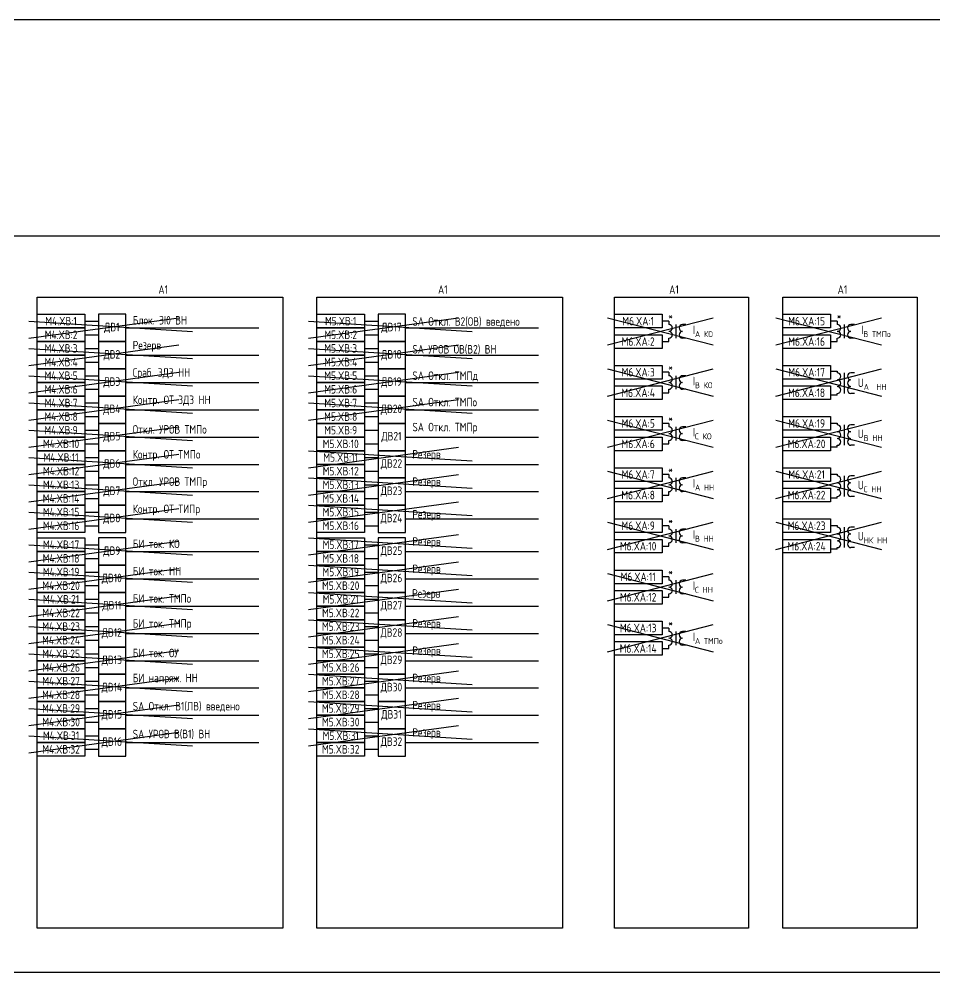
# Model space of a CAD drawing. Header units: millimetres. Extents: x -921 to 3406, y -90 to 586.
# Drawn here: x -390.2 to -121.8, y 301.8 to 586 of the extents above; entities that cross this region are included whole.
import ezdxf

# ---------------------------------------------------------------- set-up
doc = ezdxf.new("R2010")
doc.units = ezdxf.units.MM
doc.styles.add('Gost_type_A', font='GOST_A.TTF')

msp = doc.modelspace()

# ---------------------------------------------------------------- linework, layer by layer
at = {"color": 6}
for p, q in [((-387.44, 492.51), (-343.44, 498.51)), ((-387.44, 497.51), (-339.44, 494.51)), ((-305.44, 492.51), (-261.44, 498.51)), ((-305.44, 497.51), (-257.44, 494.51)), ((-217.74, 498.51), (-186.74, 490.51)), ((-217.74, 490.51), (-186.74, 498.51)), ((-168.35, 498.51), (-137.35, 490.51)), ((-168.35, 490.51), (-137.35, 498.51)), ((-387.44, 484.51), (-343.44, 490.51)), ((-387.44, 489.51), (-339.44, 486.51)), ((-305.44, 484.51), (-261.44, 490.51)), ((-305.44, 489.51), (-257.44, 486.51)), ((-217.74, 483.51), (-186.74, 475.51)), ((-217.74, 475.51), (-186.74, 483.51)), ((-168.35, 483.51), (-137.35, 475.51)), ((-168.35, 475.51), (-137.35, 483.51)), ((-387.44, 476.51), (-343.44, 482.51)), ((-387.44, 481.51), (-339.44, 478.51)), ((-305.44, 476.51), (-261.44, 482.51)), ((-305.44, 481.51), (-257.44, 478.51)), ((-387.44, 468.51), (-343.44, 474.51)), ((-387.44, 473.51), (-339.44, 470.51)), ((-305.44, 468.51), (-261.44, 474.51)), ((-305.44, 473.51), (-257.44, 470.51)), ((-387.44, 460.51), (-343.44, 466.51)), ((-217.74, 468.51), (-186.74, 460.51)), ((-217.74, 460.51), (-186.74, 468.51)), ((-168.35, 468.51), (-137.35, 460.51)), ((-168.35, 460.51), (-137.35, 468.51)), ((-387.44, 465.51), (-339.44, 462.51)), ((-387.44, 452.51), (-343.44, 458.51)), ((-387.44, 457.51), (-339.44, 454.51)), ((-217.74, 453.51), (-186.74, 445.51)), ((-217.74, 445.51), (-186.74, 453.51)), ((-168.35, 453.51), (-137.35, 445.51)), ((-168.35, 445.51), (-137.35, 453.51)), ((-387.44, 444.51), (-343.44, 450.51)), ((-387.44, 449.51), (-339.44, 446.51)), ((-387.44, 436.51), (-343.44, 442.51)), ((-387.44, 441.51), (-339.44, 438.51)), ((-217.74, 438.51), (-186.74, 430.51)), ((-217.74, 430.51), (-186.74, 438.51)), ((-168.35, 438.51), (-137.35, 430.51)), ((-168.35, 430.51), (-137.35, 438.51)), ((-387.44, 426.93), (-343.44, 432.93)), ((-387.44, 431.93), (-339.44, 428.93)), ((-387.44, 418.93), (-343.44, 424.93)), ((-387.44, 423.93), (-339.44, 420.93)), ((-217.74, 423.51), (-186.74, 415.51)), ((-217.74, 415.51), (-186.74, 423.51)), ((-387.44, 410.93), (-343.44, 416.93)), ((-387.44, 415.93), (-339.44, 412.93)), ((-387.44, 402.93), (-343.44, 408.93)), ((-387.44, 407.93), (-339.44, 404.93)), ((-217.74, 408.51), (-186.74, 400.51)), ((-217.74, 400.51), (-186.74, 408.51)), ((-387.44, 394.93), (-343.44, 400.93)), ((-387.44, 399.93), (-339.44, 396.93)), ((-387.44, 386.93), (-343.44, 392.93)), ((-387.44, 391.93), (-339.44, 388.93)), ((-387.44, 378.93), (-343.44, 384.93)), ((-387.44, 383.93), (-339.44, 380.93)), ((-387.44, 370.93), (-343.44, 376.93)), ((-387.44, 375.93), (-339.44, 372.93))]:
    msp.add_line(p, q, dxfattribs=at)
for p, q in [((-370.97, 497.51), (-366.97, 497.51)), ((-288.97, 497.51), (-284.97, 497.51)), ((-199.74, 497.51), (-201.74, 497.51)), ((-150.35, 497.51), (-152.35, 497.51)), ((-358.97, 495.51), (-319.97, 495.51)), ((-276.97, 495.51), (-237.97, 495.51)), ((-370.97, 493.51), (-366.97, 493.51)), ((-288.97, 493.51), (-284.97, 493.51)), ((-370.97, 489.51), (-366.97, 489.51)), ((-288.97, 489.51), (-284.97, 489.51)), ((-201.74, 491.51), (-199.74, 491.51)), ((-152.35, 491.51), (-150.35, 491.51)), ((-358.97, 487.51), (-319.97, 487.51)), ((-276.97, 487.51), (-237.97, 487.51)), ((-370.97, 485.51), (-366.97, 485.51)), ((-288.97, 485.51), (-284.97, 485.51)), ((-370.97, 481.51), (-366.97, 481.51)), ((-288.97, 481.51), (-284.97, 481.51)), ((-199.74, 482.51), (-201.74, 482.51)), ((-358.97, 479.51), (-319.97, 479.51)), ((-276.97, 479.51), (-237.97, 479.51)), ((-370.97, 477.51), (-366.97, 477.51)), ((-288.97, 477.51), (-284.97, 477.51)), ((-201.74, 476.51), (-199.74, 476.51)), ((-370.97, 473.51), (-366.97, 473.51)), ((-288.97, 473.51), (-284.97, 473.51)), ((-370.97, 469.51), (-366.97, 469.51)), ((-358.97, 471.51), (-319.97, 471.51)), ((-288.97, 469.51), (-284.97, 469.51)), ((-276.97, 471.51), (-237.97, 471.51)), ((-199.74, 467.51), (-201.74, 467.51)), ((-370.97, 465.51), (-366.97, 465.51)), ((-358.97, 463.51), (-319.97, 463.51)), ((-288.97, 465.51), (-284.97, 465.51)), ((-276.97, 463.51), (-237.97, 463.51)), ((-370.97, 461.51), (-366.97, 461.51)), ((-288.97, 461.51), (-284.97, 461.51)), ((-201.74, 461.51), (-199.74, 461.51)), ((-370.97, 457.51), (-366.97, 457.51)), ((-358.97, 455.51), (-319.97, 455.51)), ((-288.97, 457.51), (-284.97, 457.51)), ((-276.97, 455.51), (-237.97, 455.51)), ((-370.97, 453.51), (-366.97, 453.51)), ((-288.97, 453.51), (-284.97, 453.51)), ((-199.74, 452.51), (-201.74, 452.51)), ((-370.97, 449.51), (-366.97, 449.51)), ((-288.97, 449.51), (-284.97, 449.51)), ((-358.97, 447.51), (-319.97, 447.51)), ((-276.97, 447.51), (-237.97, 447.51)), ((-201.74, 446.51), (-199.74, 446.51)), ((-370.97, 445.51), (-366.97, 445.51)), ((-288.97, 445.51), (-284.97, 445.51)), ((-370.97, 441.51), (-366.97, 441.51)), ((-288.97, 441.51), (-284.97, 441.51)), ((-358.97, 439.51), (-319.97, 439.51)), ((-276.97, 439.51), (-237.97, 439.51)), ((-370.97, 437.51), (-366.97, 437.51)), ((-288.97, 437.51), (-284.97, 437.51)), ((-199.74, 437.51), (-201.74, 437.51)), ((-370.97, 431.93), (-366.97, 431.93)), ((-358.97, 429.93), (-319.97, 429.93)), ((-288.97, 431.93), (-284.97, 431.93)), ((-276.97, 429.93), (-237.97, 429.93)), ((-201.74, 431.51), (-199.74, 431.51)), ((-370.97, 427.93), (-366.97, 427.93)), ((-288.97, 427.93), (-284.97, 427.93)), ((-370.97, 423.93), (-366.97, 423.93)), ((-288.97, 423.93), (-284.97, 423.93)), ((-358.97, 421.93), (-319.97, 421.93)), ((-276.97, 421.93), (-237.97, 421.93)), ((-199.74, 422.51), (-201.74, 422.51)), ((-370.97, 419.93), (-366.97, 419.93)), ((-288.97, 419.93), (-284.97, 419.93)), ((-370.97, 415.93), (-366.97, 415.93)), ((-288.97, 415.93), (-284.97, 415.93)), ((-201.74, 416.51), (-199.74, 416.51)), ((-358.97, 413.93), (-319.97, 413.93)), ((-276.97, 413.93), (-237.97, 413.93)), ((-370.97, 411.93), (-366.97, 411.93)), ((-288.97, 411.93), (-284.97, 411.93)), ((-370.97, 407.93), (-366.97, 407.93)), ((-288.97, 407.93), (-284.97, 407.93)), ((-199.74, 407.51), (-201.74, 407.51)), ((-370.97, 403.93), (-366.97, 403.93)), ((-358.97, 405.93), (-319.97, 405.93)), ((-288.97, 403.93), (-284.97, 403.93)), ((-276.97, 405.93), (-237.97, 405.93)), ((-201.74, 401.51), (-199.74, 401.51)), ((-370.97, 399.93), (-366.97, 399.93)), ((-288.97, 399.93), (-284.97, 399.93)), ((-370.97, 395.93), (-366.97, 395.93)), ((-358.97, 397.93), (-319.97, 397.93)), ((-288.97, 395.93), (-284.97, 395.93)), ((-276.97, 397.93), (-237.97, 397.93)), ((-370.97, 391.93), (-366.97, 391.93)), ((-358.97, 389.93), (-319.97, 389.93)), ((-288.97, 391.93), (-284.97, 391.93)), ((-276.97, 389.93), (-237.97, 389.93)), ((-370.97, 387.93), (-366.97, 387.93)), ((-288.97, 387.93), (-284.97, 387.93)), ((-370.97, 383.93), (-366.97, 383.93)), ((-288.97, 383.93), (-284.97, 383.93)), ((-358.97, 381.93), (-319.97, 381.93)), ((-276.97, 381.93), (-237.97, 381.93)), ((-370.97, 379.93), (-366.97, 379.93)), ((-288.97, 379.93), (-284.97, 379.93)), ((-370.97, 375.93), (-366.97, 375.93)), ((-288.97, 375.93), (-284.97, 375.93)), ((-358.97, 373.93), (-319.97, 373.93)), ((-276.97, 373.93), (-237.97, 373.93)), ((-370.97, 371.93), (-366.97, 371.93)), ((-288.97, 371.93), (-284.97, 371.93))]:
    msp.add_line(p, q)
at = {"ltscale": 4}
for p, q in [((-199.74, 497.51), (-199.74, 496.51)), ((-150.35, 497.51), (-150.35, 496.51)), ((-199.74, 497.01), (-199.74, 496.51)), ((-197.74, 496.51), (-197.74, 492.51)), ((-197.74, 496.51), (-197.74, 492.51)), ((-194.74, 496.51), (-195.74, 496.51)), ((-194.74, 496.51), (-195.74, 496.51)), ((-150.35, 497.01), (-150.35, 496.51)), ((-148.35, 496.51), (-148.35, 492.51)), ((-148.35, 496.51), (-148.35, 492.51)), ((-145.35, 496.51), (-146.35, 496.51)), ((-145.35, 496.51), (-146.35, 496.51)), ((-199.74, 491.51), (-199.74, 492.51)), ((-194.74, 492.51), (-195.74, 492.51)), ((-194.74, 492.51), (-195.74, 492.51)), ((-150.35, 491.51), (-150.35, 492.51)), ((-145.35, 492.51), (-146.35, 492.51)), ((-145.35, 492.51), (-146.35, 492.51)), ((-199.74, 482.51), (-199.74, 481.51)), ((-199.74, 482.01), (-199.74, 481.51)), ((-197.74, 481.51), (-197.74, 477.51)), ((-197.74, 481.51), (-197.74, 477.51)), ((-194.74, 481.51), (-195.74, 481.51)), ((-194.74, 481.51), (-195.74, 481.51)), ((-152.35, 482.82), (-150.35, 482.82)), ((-150.35, 482.82), (-150.35, 482.32)), ((-150.35, 482.82), (-150.35, 482.32)), ((-148.35, 482.32), (-148.35, 478.32)), ((-145.35, 482.32), (-146.35, 482.32)), ((-148.35, 480.32), (-148.35, 476.32)), ((-199.74, 476.51), (-199.74, 477.51)), ((-194.74, 477.51), (-195.74, 477.51)), ((-194.74, 477.51), (-195.74, 477.51)), ((-150.35, 475.82), (-152.35, 475.82)), ((-150.35, 475.82), (-150.35, 476.32)), ((-145.35, 476.32), (-146.35, 476.32)), ((-199.74, 467.51), (-199.74, 466.51)), ((-199.74, 467.01), (-199.74, 466.51)), ((-197.74, 466.51), (-197.74, 462.51)), ((-197.74, 466.51), (-197.74, 462.51)), ((-194.74, 466.51), (-195.74, 466.51)), ((-194.74, 466.51), (-195.74, 466.51)), ((-152.35, 467.59), (-150.35, 467.59)), ((-150.35, 467.59), (-150.35, 467.09)), ((-150.35, 467.59), (-150.35, 467.09)), ((-148.35, 467.09), (-148.35, 463.09)), ((-145.35, 467.09), (-146.35, 467.09)), ((-148.35, 465.09), (-148.35, 461.09)), ((-199.74, 461.51), (-199.74, 462.51)), ((-194.74, 462.51), (-195.74, 462.51)), ((-194.74, 462.51), (-195.74, 462.51)), ((-150.35, 460.59), (-152.35, 460.59)), ((-150.35, 460.59), (-150.35, 461.09)), ((-145.35, 461.09), (-146.35, 461.09)), ((-199.74, 452.51), (-199.74, 451.51)), ((-199.74, 452.01), (-199.74, 451.51)), ((-152.35, 452.59), (-150.35, 452.59)), ((-150.35, 452.59), (-150.35, 452.09)), ((-150.35, 452.59), (-150.35, 452.09)), ((-148.35, 452.09), (-148.35, 448.09)), ((-145.35, 452.09), (-146.35, 452.09)), ((-197.74, 451.51), (-197.74, 447.51)), ((-197.74, 451.51), (-197.74, 447.51)), ((-194.74, 451.51), (-195.74, 451.51)), ((-194.74, 451.51), (-195.74, 451.51)), ((-148.35, 450.09), (-148.35, 446.09)), ((-199.74, 446.51), (-199.74, 447.51)), ((-194.74, 447.51), (-195.74, 447.51)), ((-194.74, 447.51), (-195.74, 447.51)), ((-150.35, 445.59), (-152.35, 445.59)), ((-150.35, 445.59), (-150.35, 446.09)), ((-145.35, 446.09), (-146.35, 446.09)), ((-199.74, 437.51), (-199.74, 436.51)), ((-199.74, 437.01), (-199.74, 436.51)), ((-197.74, 436.51), (-197.74, 432.51)), ((-197.74, 436.51), (-197.74, 432.51)), ((-194.74, 436.51), (-195.74, 436.51)), ((-194.74, 436.51), (-195.74, 436.51)), ((-152.35, 437.59), (-150.35, 437.59)), ((-150.35, 437.59), (-150.35, 437.09)), ((-150.35, 437.59), (-150.35, 437.09)), ((-148.35, 437.09), (-148.35, 433.09)), ((-148.35, 435.09), (-148.35, 431.09)), ((-145.35, 437.09), (-146.35, 437.09)), ((-199.74, 431.51), (-199.74, 432.51)), ((-194.74, 432.51), (-195.74, 432.51)), ((-194.74, 432.51), (-195.74, 432.51)), ((-150.35, 430.59), (-152.35, 430.59)), ((-150.35, 430.59), (-150.35, 431.09)), ((-145.35, 431.09), (-146.35, 431.09)), ((-199.74, 422.51), (-199.74, 421.51)), ((-199.74, 422.01), (-199.74, 421.51)), ((-197.74, 421.51), (-197.74, 417.51)), ((-197.74, 421.51), (-197.74, 417.51)), ((-194.74, 421.51), (-195.74, 421.51)), ((-194.74, 421.51), (-195.74, 421.51)), ((-199.74, 416.51), (-199.74, 417.51)), ((-194.74, 417.51), (-195.74, 417.51)), ((-194.74, 417.51), (-195.74, 417.51)), ((-199.74, 407.51), (-199.74, 406.51)), ((-199.74, 407.01), (-199.74, 406.51)), ((-197.74, 406.51), (-197.74, 402.51)), ((-197.74, 406.51), (-197.74, 402.51)), ((-194.74, 406.51), (-195.74, 406.51)), ((-194.74, 406.51), (-195.74, 406.51)), ((-199.74, 401.51), (-199.74, 402.51)), ((-194.74, 402.51), (-195.74, 402.51)), ((-194.74, 402.51), (-195.74, 402.51))]:
    msp.add_line(p, q, dxfattribs=at)
at = {"color": 3}
for p, q in [((-305.44, 454.51), (-261.44, 460.51)), ((-305.44, 459.51), (-257.44, 456.51)), ((-305.44, 446.51), (-261.44, 452.51)), ((-305.44, 451.51), (-257.44, 448.51)), ((-305.44, 438.51), (-261.44, 444.51)), ((-305.44, 443.51), (-257.44, 440.51)), ((-305.44, 428.93), (-261.44, 434.93)), ((-305.44, 433.93), (-257.44, 430.93)), ((-305.44, 420.93), (-261.44, 426.93)), ((-305.44, 425.93), (-257.44, 422.93)), ((-305.44, 412.93), (-261.44, 418.93)), ((-305.44, 417.93), (-257.44, 414.93)), ((-305.44, 404.93), (-261.44, 410.93)), ((-305.44, 409.93), (-257.44, 406.93)), ((-305.44, 396.93), (-261.44, 402.93)), ((-305.44, 401.93), (-257.44, 398.93)), ((-305.44, 388.93), (-261.44, 394.93)), ((-305.44, 393.93), (-257.44, 390.93)), ((-305.44, 380.93), (-261.44, 386.93)), ((-305.44, 385.93), (-257.44, 382.93)), ((-305.44, 372.93), (-261.44, 378.93)), ((-305.44, 377.93), (-257.44, 374.93))]:
    msp.add_line(p, q, dxfattribs=at)
for points in [[(-920.84, 586), (3406.45, 586), (3406.45, -90), (-920.84, -90)], [(-629.89, 522.51), (163.71, 522.51), (163.71, 306.51), (-629.89, 306.51)], [(-384.97, 504.51), (-312.97, 504.51), (-312.97, 319.51), (-384.97, 319.51)], [(-302.97, 504.51), (-230.97, 504.51), (-230.97, 319.51), (-302.97, 319.51)], [(-215.74, 504.51), (-176.35, 504.51), (-176.35, 319.51), (-215.74, 319.51)], [(-166.35, 504.51), (-126.96, 504.51), (-126.96, 319.51), (-166.35, 319.51)], [(-384.97, 499.51), (-370.97, 499.51), (-370.97, 495.51), (-384.97, 495.51)], [(-302.97, 499.51), (-288.97, 499.51), (-288.97, 495.51), (-302.97, 495.51)], [(-215.74, 499.51), (-201.74, 499.51), (-201.74, 495.51), (-215.74, 495.51)], [(-166.35, 499.51), (-152.35, 499.51), (-152.35, 495.51), (-166.35, 495.51)], [(-384.97, 495.51), (-370.97, 495.51), (-370.97, 491.51), (-384.97, 491.51)], [(-302.97, 495.51), (-288.97, 495.51), (-288.97, 491.51), (-302.97, 491.51)], [(-215.74, 493.51), (-201.74, 493.51), (-201.74, 489.51), (-215.74, 489.51)], [(-166.35, 493.51), (-152.35, 493.51), (-152.35, 489.51), (-166.35, 489.51)], [(-384.97, 491.51), (-370.97, 491.51), (-370.97, 487.51), (-384.97, 487.51)], [(-302.97, 491.51), (-288.97, 491.51), (-288.97, 487.51), (-302.97, 487.51)], [(-384.97, 487.51), (-370.97, 487.51), (-370.97, 483.51), (-384.97, 483.51)], [(-302.97, 487.51), (-288.97, 487.51), (-288.97, 483.51), (-302.97, 483.51)], [(-384.97, 483.51), (-370.97, 483.51), (-370.97, 479.51), (-384.97, 479.51)], [(-302.97, 483.51), (-288.97, 483.51), (-288.97, 479.51), (-302.97, 479.51)], [(-215.74, 484.51), (-201.74, 484.51), (-201.74, 480.51), (-215.74, 480.51)], [(-166.35, 484.51), (-152.35, 484.51), (-152.35, 480.51), (-166.35, 480.51)], [(-384.97, 479.51), (-370.97, 479.51), (-370.97, 475.51), (-384.97, 475.51)], [(-302.97, 479.51), (-288.97, 479.51), (-288.97, 475.51), (-302.97, 475.51)], [(-215.74, 478.51), (-201.74, 478.51), (-201.74, 474.51), (-215.74, 474.51)], [(-166.35, 478.51), (-152.35, 478.51), (-152.35, 474.51), (-166.35, 474.51)], [(-384.97, 475.51), (-370.97, 475.51), (-370.97, 471.51), (-384.97, 471.51)], [(-302.97, 475.51), (-288.97, 475.51), (-288.97, 471.51), (-302.97, 471.51)], [(-384.97, 471.51), (-370.97, 471.51), (-370.97, 467.51), (-384.97, 467.51)], [(-302.97, 471.51), (-288.97, 471.51), (-288.97, 467.51), (-302.97, 467.51)], [(-215.74, 469.51), (-201.74, 469.51), (-201.74, 465.51), (-215.74, 465.51)], [(-166.35, 469.51), (-152.35, 469.51), (-152.35, 465.51), (-166.35, 465.51)], [(-384.97, 467.51), (-370.97, 467.51), (-370.97, 463.51), (-384.97, 463.51)], [(-302.97, 467.51), (-288.97, 467.51), (-288.97, 463.51), (-302.97, 463.51)], [(-384.97, 463.51), (-370.97, 463.51), (-370.97, 459.51), (-384.97, 459.51)], [(-302.97, 463.51), (-288.97, 463.51), (-288.97, 459.51), (-302.97, 459.51)], [(-215.74, 463.51), (-201.74, 463.51), (-201.74, 459.51), (-215.74, 459.51)], [(-166.35, 463.51), (-152.35, 463.51), (-152.35, 459.51), (-166.35, 459.51)], [(-384.97, 459.51), (-370.97, 459.51), (-370.97, 455.51), (-384.97, 455.51)], [(-302.97, 459.51), (-288.97, 459.51), (-288.97, 455.51), (-302.97, 455.51)], [(-384.97, 455.51), (-370.97, 455.51), (-370.97, 451.51), (-384.97, 451.51)], [(-302.97, 455.51), (-288.97, 455.51), (-288.97, 451.51), (-302.97, 451.51)], [(-215.74, 454.51), (-201.74, 454.51), (-201.74, 450.51), (-215.74, 450.51)], [(-166.35, 454.51), (-152.35, 454.51), (-152.35, 450.51), (-166.35, 450.51)], [(-384.97, 451.51), (-370.97, 451.51), (-370.97, 447.51), (-384.97, 447.51)], [(-302.97, 451.51), (-288.97, 451.51), (-288.97, 447.51), (-302.97, 447.51)], [(-384.97, 447.51), (-370.97, 447.51), (-370.97, 443.51), (-384.97, 443.51)], [(-302.97, 447.51), (-288.97, 447.51), (-288.97, 443.51), (-302.97, 443.51)], [(-215.74, 448.51), (-201.74, 448.51), (-201.74, 444.51), (-215.74, 444.51)], [(-166.35, 448.51), (-152.35, 448.51), (-152.35, 444.51), (-166.35, 444.51)], [(-384.97, 443.51), (-370.97, 443.51), (-370.97, 439.51), (-384.97, 439.51)], [(-302.97, 443.51), (-288.97, 443.51), (-288.97, 439.51), (-302.97, 439.51)], [(-384.97, 439.51), (-370.97, 439.51), (-370.97, 435.51), (-384.97, 435.51)], [(-302.97, 439.51), (-288.97, 439.51), (-288.97, 435.51), (-302.97, 435.51)], [(-215.74, 439.51), (-201.74, 439.51), (-201.74, 435.51), (-215.74, 435.51)], [(-166.35, 439.51), (-152.35, 439.51), (-152.35, 435.51), (-166.35, 435.51)], [(-384.97, 433.93), (-370.97, 433.93), (-370.97, 429.93), (-384.97, 429.93)], [(-302.97, 433.93), (-288.97, 433.93), (-288.97, 429.93), (-302.97, 429.93)], [(-215.74, 433.51), (-201.74, 433.51), (-201.74, 429.51), (-215.74, 429.51)], [(-166.35, 433.51), (-152.35, 433.51), (-152.35, 429.51), (-166.35, 429.51)], [(-384.97, 429.93), (-370.97, 429.93), (-370.97, 425.93), (-384.97, 425.93)], [(-302.97, 429.93), (-288.97, 429.93), (-288.97, 425.93), (-302.97, 425.93)], [(-384.97, 425.93), (-370.97, 425.93), (-370.97, 421.93), (-384.97, 421.93)], [(-302.97, 425.93), (-288.97, 425.93), (-288.97, 421.93), (-302.97, 421.93)], [(-215.74, 424.51), (-201.74, 424.51), (-201.74, 420.51), (-215.74, 420.51)], [(-384.97, 421.93), (-370.97, 421.93), (-370.97, 417.93), (-384.97, 417.93)], [(-302.97, 421.93), (-288.97, 421.93), (-288.97, 417.93), (-302.97, 417.93)], [(-384.97, 417.93), (-370.97, 417.93), (-370.97, 413.93), (-384.97, 413.93)], [(-302.97, 417.93), (-288.97, 417.93), (-288.97, 413.93), (-302.97, 413.93)], [(-215.74, 418.51), (-201.74, 418.51), (-201.74, 414.51), (-215.74, 414.51)], [(-384.97, 413.93), (-370.97, 413.93), (-370.97, 409.93), (-384.97, 409.93)], [(-302.97, 413.93), (-288.97, 413.93), (-288.97, 409.93), (-302.97, 409.93)], [(-384.97, 409.93), (-370.97, 409.93), (-370.97, 405.93), (-384.97, 405.93)], [(-302.97, 409.93), (-288.97, 409.93), (-288.97, 405.93), (-302.97, 405.93)], [(-215.74, 409.51), (-201.74, 409.51), (-201.74, 405.51), (-215.74, 405.51)], [(-384.97, 405.93), (-370.97, 405.93), (-370.97, 401.93), (-384.97, 401.93)], [(-302.97, 405.93), (-288.97, 405.93), (-288.97, 401.93), (-302.97, 401.93)], [(-384.97, 401.93), (-370.97, 401.93), (-370.97, 397.93), (-384.97, 397.93)], [(-302.97, 401.93), (-288.97, 401.93), (-288.97, 397.93), (-302.97, 397.93)], [(-215.74, 403.51), (-201.74, 403.51), (-201.74, 399.51), (-215.74, 399.51)], [(-384.97, 397.93), (-370.97, 397.93), (-370.97, 393.93), (-384.97, 393.93)], [(-302.97, 397.93), (-288.97, 397.93), (-288.97, 393.93), (-302.97, 393.93)], [(-384.97, 393.93), (-370.97, 393.93), (-370.97, 389.93), (-384.97, 389.93)], [(-302.97, 393.93), (-288.97, 393.93), (-288.97, 389.93), (-302.97, 389.93)], [(-384.97, 389.93), (-370.97, 389.93), (-370.97, 385.93), (-384.97, 385.93)], [(-302.97, 389.93), (-288.97, 389.93), (-288.97, 385.93), (-302.97, 385.93)], [(-384.97, 385.93), (-370.97, 385.93), (-370.97, 381.93), (-384.97, 381.93)], [(-302.97, 385.93), (-288.97, 385.93), (-288.97, 381.93), (-302.97, 381.93)], [(-384.97, 381.93), (-370.97, 381.93), (-370.97, 377.93), (-384.97, 377.93)], [(-302.97, 381.93), (-288.97, 381.93), (-288.97, 377.93), (-302.97, 377.93)], [(-384.97, 377.93), (-370.97, 377.93), (-370.97, 373.93), (-384.97, 373.93)], [(-302.97, 377.93), (-288.97, 377.93), (-288.97, 373.93), (-302.97, 373.93)], [(-384.97, 373.93), (-370.97, 373.93), (-370.97, 369.93), (-384.97, 369.93)], [(-302.97, 373.93), (-288.97, 373.93), (-288.97, 369.93), (-302.97, 369.93)]]:
    msp.add_lwpolyline(points, close=True)
at = {"ltscale": 4}
for points in [[(-366.97, 491.51), (-358.97, 491.51), (-358.97, 499.51), (-366.97, 499.51)], [(-284.97, 491.51), (-276.97, 491.51), (-276.97, 499.51), (-284.97, 499.51)], [(-366.97, 483.51), (-358.97, 483.51), (-358.97, 491.51), (-366.97, 491.51)], [(-284.97, 483.51), (-276.97, 483.51), (-276.97, 491.51), (-284.97, 491.51)], [(-366.97, 475.51), (-358.97, 475.51), (-358.97, 483.51), (-366.97, 483.51)], [(-284.97, 475.51), (-276.97, 475.51), (-276.97, 483.51), (-284.97, 483.51)], [(-366.97, 467.51), (-358.97, 467.51), (-358.97, 475.51), (-366.97, 475.51)], [(-284.97, 467.51), (-276.97, 467.51), (-276.97, 475.51), (-284.97, 475.51)], [(-366.97, 459.51), (-358.97, 459.51), (-358.97, 467.51), (-366.97, 467.51)], [(-284.97, 459.51), (-276.97, 459.51), (-276.97, 467.51), (-284.97, 467.51)], [(-366.97, 451.51), (-358.97, 451.51), (-358.97, 459.51), (-366.97, 459.51)], [(-284.97, 451.51), (-276.97, 451.51), (-276.97, 459.51), (-284.97, 459.51)], [(-366.97, 443.51), (-358.97, 443.51), (-358.97, 451.51), (-366.97, 451.51)], [(-284.97, 443.51), (-276.97, 443.51), (-276.97, 451.51), (-284.97, 451.51)], [(-366.97, 435.51), (-358.97, 435.51), (-358.97, 443.51), (-366.97, 443.51)], [(-284.97, 435.51), (-276.97, 435.51), (-276.97, 443.51), (-284.97, 443.51)], [(-366.97, 425.93), (-358.97, 425.93), (-358.97, 433.93), (-366.97, 433.93)], [(-284.97, 425.93), (-276.97, 425.93), (-276.97, 433.93), (-284.97, 433.93)], [(-366.97, 417.93), (-358.97, 417.93), (-358.97, 425.93), (-366.97, 425.93)], [(-284.97, 417.93), (-276.97, 417.93), (-276.97, 425.93), (-284.97, 425.93)], [(-366.97, 409.93), (-358.97, 409.93), (-358.97, 417.93), (-366.97, 417.93)], [(-284.97, 409.93), (-276.97, 409.93), (-276.97, 417.93), (-284.97, 417.93)], [(-366.97, 401.93), (-358.97, 401.93), (-358.97, 409.93), (-366.97, 409.93)], [(-284.97, 401.93), (-276.97, 401.93), (-276.97, 409.93), (-284.97, 409.93)], [(-366.97, 393.93), (-358.97, 393.93), (-358.97, 401.93), (-366.97, 401.93)], [(-284.97, 393.93), (-276.97, 393.93), (-276.97, 401.93), (-284.97, 401.93)], [(-366.97, 385.93), (-358.97, 385.93), (-358.97, 393.93), (-366.97, 393.93)], [(-284.97, 385.93), (-276.97, 385.93), (-276.97, 393.93), (-284.97, 393.93)], [(-366.97, 377.93), (-358.97, 377.93), (-358.97, 385.93), (-366.97, 385.93)], [(-284.97, 377.93), (-276.97, 377.93), (-276.97, 385.93), (-284.97, 385.93)], [(-366.97, 369.93), (-358.97, 369.93), (-358.97, 377.93), (-366.97, 377.93)], [(-284.97, 369.93), (-276.97, 369.93), (-276.97, 377.93), (-284.97, 377.93)]]:
    msp.add_lwpolyline(points, close=True, dxfattribs=at)
for centre, start, end in [((-199.74, 495.51), 270, 90), ((-199.74, 495.51), 270, 90), ((-195.74, 495.51), 90, 270), ((-195.74, 495.51), 90, 270), ((-150.35, 495.51), 270, 90), ((-150.35, 495.51), 270, 90), ((-146.35, 495.51), 90, 270), ((-146.35, 495.51), 90, 270), ((-199.74, 493.51), 270, 90), ((-199.74, 493.51), 270, 90), ((-195.74, 493.51), 90, 270), ((-195.74, 493.51), 90, 270), ((-150.35, 493.51), 270, 90), ((-150.35, 493.51), 270, 90), ((-146.35, 493.51), 90, 270), ((-146.35, 493.51), 90, 270), ((-199.74, 480.51), 270, 90), ((-199.74, 480.51), 270, 90), ((-195.74, 480.51), 90, 270), ((-195.74, 480.51), 90, 270), ((-150.35, 481.32), 270, 90), ((-146.35, 481.32), 90, 270), ((-146.35, 481.32), 90, 270), ((-199.74, 478.51), 270, 90), ((-199.74, 478.51), 270, 90), ((-195.74, 478.51), 90, 270), ((-195.74, 478.51), 90, 270), ((-150.35, 479.32), 270, 90), ((-150.35, 477.32), 270, 90), ((-146.35, 479.32), 90, 270), ((-146.35, 479.32), 90, 270), ((-146.35, 477.32), 90, 270), ((-199.74, 465.51), 270, 90), ((-199.74, 465.51), 270, 90), ((-195.74, 465.51), 90, 270), ((-195.74, 465.51), 90, 270), ((-150.35, 466.09), 270, 90), ((-146.35, 466.09), 90, 270), ((-146.35, 466.09), 90, 270), ((-199.74, 463.51), 270, 90), ((-199.74, 463.51), 270, 90), ((-195.74, 463.51), 90, 270), ((-195.74, 463.51), 90, 270), ((-150.35, 464.09), 270, 90), ((-146.35, 464.09), 90, 270), ((-146.35, 464.09), 90, 270), ((-150.35, 462.09), 270, 90), ((-146.35, 462.09), 90, 270), ((-150.35, 451.09), 270, 90), ((-146.35, 451.09), 90, 270), ((-146.35, 451.09), 90, 270), ((-199.74, 450.51), 270, 90), ((-199.74, 450.51), 270, 90), ((-199.74, 448.51), 270, 90), ((-199.74, 448.51), 270, 90), ((-195.74, 450.51), 90, 270), ((-195.74, 450.51), 90, 270), ((-195.74, 448.51), 90, 270), ((-195.74, 448.51), 90, 270), ((-150.35, 449.09), 270, 90), ((-146.35, 449.09), 90, 270), ((-146.35, 449.09), 90, 270), ((-150.35, 447.09), 270, 90), ((-146.35, 447.09), 90, 270), ((-199.74, 435.51), 270, 90), ((-199.74, 435.51), 270, 90), ((-195.74, 435.51), 90, 270), ((-195.74, 435.51), 90, 270), ((-150.35, 436.09), 270, 90), ((-150.35, 434.09), 270, 90), ((-146.35, 436.09), 90, 270), ((-146.35, 436.09), 90, 270), ((-146.35, 434.09), 90, 270), ((-146.35, 434.09), 90, 270), ((-199.74, 433.51), 270, 90), ((-199.74, 433.51), 270, 90), ((-195.74, 433.51), 90, 270), ((-195.74, 433.51), 90, 270), ((-150.35, 432.09), 270, 90), ((-146.35, 432.09), 90, 270), ((-199.74, 420.51), 270, 90), ((-199.74, 420.51), 270, 90), ((-195.74, 420.51), 90, 270), ((-195.74, 420.51), 90, 270), ((-199.74, 418.51), 270, 90), ((-199.74, 418.51), 270, 90), ((-195.74, 418.51), 90, 270), ((-195.74, 418.51), 90, 270), ((-199.74, 405.51), 270, 90), ((-199.74, 405.51), 270, 90), ((-195.74, 405.51), 90, 270), ((-195.74, 405.51), 90, 270), ((-199.74, 403.51), 270, 90), ((-199.74, 403.51), 270, 90), ((-195.74, 403.51), 90, 270), ((-195.74, 403.51), 90, 270)]:
    msp.add_arc(centre, 1, start, end, dxfattribs=at)

# ---------------------------------------------------------------- texts
at = {"char_height": 2.5, "attachment_point": 8, "line_spacing_factor": 0.9, "style": 'Gost_type_A'}
for insert, width in [((-348.03, 505.51), 73.8762), ((-266.03, 505.51), 73.8762), ((-198.24, 505.51), 35), ((-148.85, 505.51), 35)]:
    msp.add_mtext('A1', dxfattribs=dict(at, insert=insert, width=width))
at = {"char_height": 2.5, "style": 'Gost_type_A'}
for s, insert, width, attachment_point in [('M4.XВ:1', (-377.97, 497.51), 14, 5), ('Блок. 3I0 ВН', (-356.97, 496.51), 30.8621, 7), ('M5.XВ:1', (-295.97, 497.51), 14, 5), ('\\pxt2,12;SA Откл. В2(ОВ) введено', (-274.97, 495.75), 33.2125, 7), ('M6.XA:1', (-208.74, 497.51), 14, 5), ('*', (-199.24, 499.01), 3, 5), ('M6.XA:15', (-159.35, 497.51), 14, 5), ('*', (-149.85, 499.01), 3, 5), ('M4.XВ:2', (-377.97, 493.51), 14, 5), ('ДВ1', (-363.09, 495.51), 7.7588, 5), ('M5.XВ:2', (-295.97, 493.51), 14, 5), ('ДВ17', (-281.09, 495.51), 7.7588, 5), ('\\A1;I{\\H0.7x;\\S^ А КО;}', (-192.74, 494.51), 8, 4), ('\\A1;I{\\H0.7x;\\S^ В ТМПо;}', (-143.35, 494.51), 8, 4), ('M6.XA:2', (-208.75, 491.51), 14.018, 5), ('M6.XA:16', (-159.36, 491.51), 14.018, 5), ('M4.XВ:3', (-377.97, 489.51), 14, 5), ('ДВ2', (-363.09, 487.51), 7.7588, 5), ('Резерв', (-356.97, 488.51), 38.5025, 7), ('M5.XВ:3', (-295.97, 489.51), 14, 5), ('ДВ18', (-281.09, 487.51), 7.7588, 5), ('SA УРОВ ОВ(В2) ВН', (-274.97, 487.75), 43.5604, 7), ('M4.XВ:4', (-377.97, 485.51), 14, 5), ('M5.XВ:4', (-295.97, 485.51), 14, 5), ('Сраб. ЗДЗ НН', (-356.97, 480.51), 27.8465, 7), ('M6.XA:3', (-208.74, 482.51), 14, 5), ('*', (-199.24, 484.01), 3, 5), ('M6.XA:17', (-159.35, 482.51), 14, 5), ('M4.XВ:5', (-377.97, 481.51), 14, 5), ('ДВ3', (-363.09, 479.51), 7.7588, 5), ('M5.XВ:5', (-295.97, 481.51), 14, 5), ('ДВ19', (-281.09, 479.51), 7.7588, 5), ('SA Откл. ТМПд', (-274.97, 479.86), 42.7082, 7), ('\\A1;I{\\H0.7x;\\S^ В КО;}', (-192.74, 479.51), 8, 4), ('\\A1;U{\\H0.7x;\\S^ А  НН;}', (-144.35, 479.01), 12, 4), ('M4.XВ:6', (-377.97, 477.51), 14, 5), ('M5.XВ:6', (-295.97, 477.51), 14, 5), ('M6.XA:4', (-208.75, 476.5), 14.018, 5), ('M6.XA:18', (-159.36, 476.5), 14.018, 5), ('M4.XВ:7', (-377.97, 473.51), 14, 5), ('Контр. ОТ ЗДЗ НН', (-356.97, 472.51), 27.8465, 7), ('M5.XВ:7', (-295.97, 473.51), 14, 5), ('SA Откл. ТМПо', (-274.97, 472.51), 46.8421, 7), ('ДВ4', (-363.09, 471.51), 7.7588, 5), ('ДВ20', (-281.09, 471.51), 7.7588, 5), ('M4.XВ:8', (-377.97, 469.51), 14, 5), ('M5.XВ:8', (-295.97, 469.51), 14, 5), ('*', (-199.24, 469.01), 3, 5), ('M4.XВ:9', (-377.97, 465.51), 14, 5), ('Откл. УРОВ ТМПо', (-356.97, 464.51), 27.8465, 7), ('M5.XВ:9', (-295.97, 465.51), 14, 5), ('SA Откл. ТМПр', (-274.97, 464.51), 44.5628, 7), ('M6.XA:5', (-208.74, 467.51), 14, 5), ('\\A1;I{\\H0.7x;\\S^ С КО;}', (-192.74, 464.51), 8, 4), ('M6.XA:19', (-159.35, 467.51), 14, 5), ('ДВ5', (-363.09, 463.51), 7.7588, 5), ('ДВ21', (-281.09, 463.51), 7.7588, 5), ('\\A1;U{\\H0.7x;\\S^ В НН;}', (-144.35, 464.01), 12, 4), ('M4.XВ:10', (-377.97, 461.51), 14, 5), ('M5.XВ:10', (-295.97, 461.51), 14, 5), ('M6.XA:6', (-208.75, 461.5), 14.018, 5), ('M6.XA:20', (-159.36, 461.5), 14.018, 5), ('M4.XВ:11', (-377.97, 457.51), 14, 5), ('Контр. ОТ ТМПо', (-356.97, 456.51), 37, 7), ('M5.XВ:11', (-295.97, 457.51), 14, 5), ('Резерв', (-274.97, 456.51), 46.8545, 7), ('ДВ6', (-363.09, 455.51), 7.7588, 5), ('ДВ22', (-281.09, 455.51), 7.7588, 5), ('M4.XВ:12', (-377.97, 453.51), 14, 5), ('M5.XВ:12', (-295.97, 453.51), 14, 5), ('M6.XA:7', (-208.74, 452.51), 14, 5), ('*', (-199.24, 454.01), 3, 5), ('M6.XA:21', (-159.35, 452.51), 14, 5), ('M4.XВ:13', (-377.97, 449.51), 14, 5), ('Откл. УРОВ ТМПр', (-356.97, 448.51), 44.8565, 7), ('M5.XВ:13', (-295.97, 449.51), 14, 5), ('Резерв', (-274.97, 448.51), 49.745, 7), ('\\A1;I{\\H0.7x;\\S^ А НН;}', (-192.74, 449.51), 8, 4), ('\\A1;U{\\H0.7x;\\S^ С НН;}', (-144.35, 449.01), 12, 4), ('M4.XВ:14', (-377.97, 445.51), 14, 5), ('ДВ7', (-363.09, 447.51), 7.7588, 5), ('M5.XВ:14', (-295.97, 445.51), 14, 5), ('ДВ23', (-281.09, 447.51), 7.7588, 5), ('M6.XA:8', (-208.75, 446.5), 14.018, 5), ('M6.XA:22', (-159.36, 446.5), 14.018, 5), ('Контр. ОТ ТИПр', (-356.97, 440.51), 43.1126, 7), ('M4.XВ:15', (-377.97, 441.51), 14, 5), ('ДВ8', (-363.09, 439.51), 7.7588, 5), ('M5.XВ:15', (-295.97, 441.51), 14, 5), ('ДВ24', (-281.09, 439.51), 7.7588, 5), ('Резерв', (-274.97, 438.93), 42.847, 7), ('M4.XВ:16', (-377.97, 437.51), 14, 5), ('M5.XВ:16', (-295.97, 437.51), 14, 5), ('M6.XA:9', (-208.74, 437.51), 14, 5), ('*', (-199.24, 439.01), 3, 5), ('M6.XA:23', (-159.35, 437.51), 14, 5), ('\\A1;I{\\H0.7x;\\S^ В НН;}', (-192.74, 434.51), 8, 4), ('\\A1;U{\\H0.7x;\\S^ НК НН;}', (-144.35, 434.01), 12, 4), ('M4.XВ:17', (-377.97, 431.93), 14, 5), ('БИ ток. КО', (-356.97, 430.93), 46.288, 7), ('M5.XВ:17', (-295.97, 431.93), 14, 5), ('Резерв', (-274.97, 430.93), 44.1421, 7), ('M6.XA:10', (-208.75, 431.5), 14.018, 5), ('M6.XA:24', (-159.36, 431.5), 14.018, 5), ('ДВ9', (-363.09, 429.93), 7.7588, 5), ('ДВ25', (-281.09, 429.93), 7.7588, 5), ('M4.XВ:18', (-377.97, 427.93), 14, 5), ('M5.XВ:18', (-295.97, 427.93), 14, 5), ('M4.XВ:19', (-377.97, 423.93), 14, 5), ('БИ ток. НН', (-356.97, 422.93), 46.0438, 7), ('M5.XВ:19', (-295.97, 423.93), 14, 5), ('Резерв', (-274.97, 422.93), 45.5549, 7), ('M6.XA:11', (-208.74, 422.51), 14, 5), ('*', (-199.24, 424.01), 3, 5), ('M4.XВ:20', (-377.97, 419.93), 14, 5), ('ДВ10', (-363.09, 421.93), 7.7588, 5), ('M5.XВ:20', (-295.97, 419.93), 14, 5), ('ДВ26', (-281.09, 421.93), 7.7588, 5), ('\\A1;I{\\H0.7x;\\S^ С НН;}', (-192.74, 419.51), 8, 4), ('Резерв', (-275.06, 415.72), 43.4858, 7), ('M4.XВ:21', (-377.97, 415.93), 14, 5), ('ДВ11', (-363.09, 413.93), 7.7588, 5), ('БИ ток. ТМПо', (-356.97, 414.93), 43.2348, 7), ('M5.XВ:21', (-295.97, 415.93), 14, 5), ('ДВ27', (-281.09, 413.93), 7.7588, 5), ('M6.XA:12', (-208.75, 416.51), 14.018, 5), ('M4.XВ:22', (-377.97, 411.93), 14, 5), ('M5.XВ:22', (-295.97, 411.93), 14, 5), ('БИ ток. ТМПр', (-356.97, 406.93), 43.5031, 7), ('Резерв', (-274.97, 406.93), 45.5066, 7), ('M4.XВ:23', (-377.97, 407.93), 14, 5), ('ДВ12', (-363.09, 405.93), 7.7588, 5), ('M5.XВ:23', (-295.97, 407.93), 14, 5), ('ДВ28', (-281.09, 405.93), 7.7588, 5), ('M6.XA:13', (-208.74, 407.51), 14, 5), ('*', (-199.24, 409.01), 3, 5), ('M4.XВ:24', (-377.97, 403.93), 14, 5), ('M5.XВ:24', (-295.97, 403.93), 14, 5), ('\\A1;I{\\H0.7x;\\S^ А ТМПо;}', (-192.74, 404.51), 8, 4), ('M4.XВ:25', (-377.97, 399.93), 14, 5), ('\\pxt6;БИ ток. ОУ', (-356.97, 398.93), 43.2348, 7), ('M5.XВ:25', (-295.97, 399.93), 14, 5), ('Резерв', (-274.97, 398.93), 43.8583, 7), ('M6.XA:14', (-208.75, 401.51), 14.018, 5), ('ДВ13', (-363.09, 397.93), 7.7588, 5), ('ДВ29', (-281.09, 397.93), 7.7588, 5), ('M4.XВ:26', (-377.97, 395.93), 14, 5), ('M5.XВ:26', (-295.97, 395.93), 14, 5), ('M4.XВ:27', (-377.97, 391.93), 14, 5), ('БИ напряж. НН', (-356.97, 390.93), 37.4344, 7), ('M5.XВ:27', (-295.97, 391.93), 14, 5), ('Резерв', (-274.97, 390.93), 33.0751, 7), ('ДВ14', (-363.09, 389.93), 7.7588, 5), ('ДВ30', (-281.09, 389.93), 7.7588, 5), ('M4.XВ:28', (-377.97, 387.93), 14, 5), ('M5.XВ:28', (-295.97, 387.93), 14, 5), ('M4.XВ:29', (-377.97, 383.93), 14, 5), ('SA Откл. В1(ЛВ) введено', (-356.97, 382.93), 44.8565, 7), ('M5.XВ:29', (-295.97, 383.93), 14, 5), ('Резерв', (-274.97, 382.93), 33.0751, 7), ('M4.XВ:30', (-377.97, 379.93), 14, 5), ('ДВ15', (-363.09, 381.93), 7.7588, 5), ('M5.XВ:30', (-295.97, 379.93), 14, 5), ('ДВ31', (-281.09, 381.93), 7.7588, 5), ('Резерв', (-274.97, 374.93), 33.0751, 7), ('M4.XВ:31', (-377.97, 375.93), 14, 5), ('ДВ16', (-363.09, 373.93), 7.7588, 5), ('SA УРОВ В(В1) ВН', (-356.97, 374.93), 41.6473, 7), ('M5.XВ:31', (-295.97, 375.93), 14, 5), ('ДВ32', (-281.09, 373.93), 7.7588, 5), ('M4.XВ:32', (-377.97, 371.93), 14, 5), ('M5.XВ:32', (-295.97, 371.93), 14, 5)]:
    msp.add_mtext(s, dxfattribs=dict(at, insert=insert, width=width, attachment_point=attachment_point))

doc.saveas('drawing.dxf')
